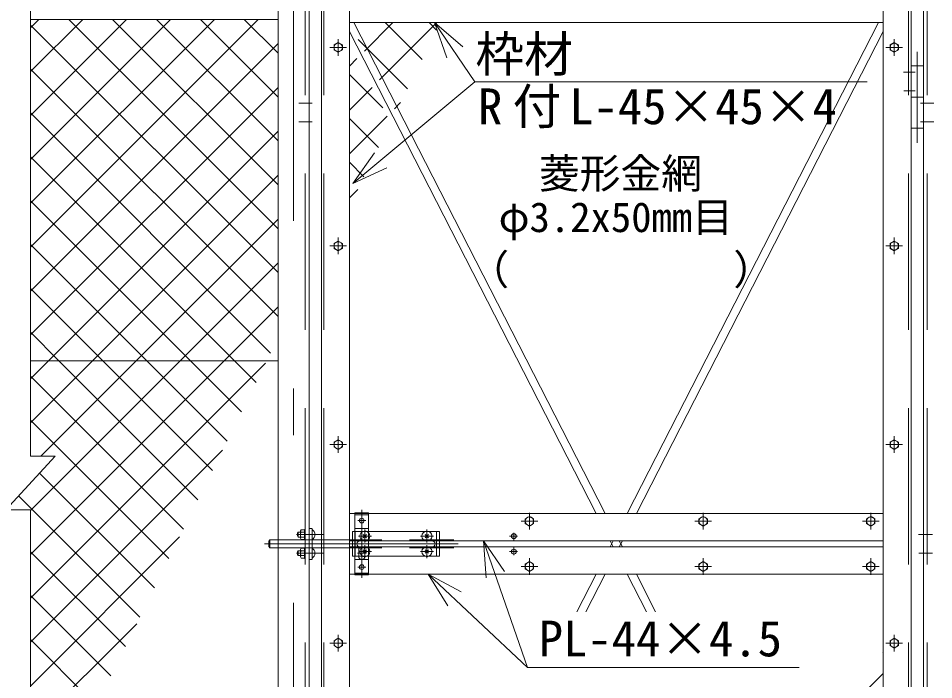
# Model space of a CAD drawing. Units: millimetres, scale not verified. Extents: x -5936 to 5936, y -4198 to 4198.
# Drawn here: x -4850 to -3375, y -532 to 534 of the extents above; entities that cross this region are included whole.
import ezdxf
from ezdxf.enums import TextEntityAlignment as Align

# ---------------------------------------------------------------- set-up
doc = ezdxf.new("R2010")
doc.units = ezdxf.units.MM
doc.header["$LTSCALE"] = 30
for name, pattern in [('DASHED', [7.5, 6, -1.5]), ('USER2', [12.6, 8.4, -4.2]), ('USER3', [50.5, 30, -9, 2.5, -9]), ('USER4', [50.8, 31.75, -6.35, 6.35, -6.35])]:
    doc.linetypes.add(name, pattern=pattern)
for name, color, linetype, lineweight in [('0-0_22', 7, 'Continuous', 9), ('0-3_27', 3, 'Continuous', 9), ('0-5_D-STR1', 1, 'Continuous', 9), ('0-7_D-STR-TXT', 7, 'Continuous', 9), ('0-8_31', 7, 'Continuous', 9), ('0-E_1', 7, 'Continuous', 9)]:
    doc.layers.add(name, color=color, linetype=linetype, lineweight=lineweight)
doc.styles.add('ＭＳ ゴシック', font='')
doc.styles.get('ＭＳ ゴシック').set_extended_font_data('MS Gothic')

# ---------------------------------------------------------------- blocks, each defined once
blk = doc.blocks.new('G73')
at = {"layer": '0-0_22'}
for p, q in [((49025.2, 109238.8), (49045.5, 109259.1)), ((50092.4, 107142.8), (49025.2, 108210))]:
    blk.add_line(p, q, dxfattribs=at)
blk = doc.blocks.new('G77')
at = {"layer": '0-E_1'}
for q in [(60800.7, 113130.6), (59920.1, 112826.3), (61909.8, 108493.8)]:
    blk.add_line((59792.7, 114621.8), q, dxfattribs=at)
blk = doc.blocks.new('G78')
at = {"layer": '0-E_1'}
for q in [(58700, 112150.4), (58061.8, 111471.5), (61909.8, 108493.8)]:
    blk.add_line((57114.1, 113001.8), q, dxfattribs=at)
blk = doc.blocks.new('G79')
at = {"layer": '0-E_1'}
for q in [(54336.3, 138494.8), (53565.4, 137971.6), (54922.3, 136801.8)]:
    blk.add_line((52974.5, 139671.8), q, dxfattribs=at)
blk = doc.blocks.new('G80')
at = {"layer": '0-E_1'}
for q in [(54922.3, 136801.8), (50064, 133366.8), (50659.9, 132650.4)]:
    blk.add_line((49025.2, 131896.8), q, dxfattribs=at)

msp = doc.modelspace()

# ---------------------------------------------------------------- linework, layer by layer
at = {"layer": '0-0_22'}
for p, q in [((-4830.62, 165.39), (-4463.68, 532.32)), ((-4830.62, 236.1), (-4534.4, 532.32)), ((-4830.62, 306.81), (-4605.11, 532.32)), ((-4830.62, 377.52), (-4675.82, 532.32)), ((-4830.62, 448.23), (-4746.53, 532.32)), ((-4830.62, 518.94), (-4817.24, 532.32)), ((-4431.8, 195.04), (-4769.08, 532.32)), ((-4431.8, 265.75), (-4698.37, 532.32)), ((-4431.8, 336.46), (-4627.66, 532.32)), ((-4431.8, 407.17), (-4556.95, 532.32)), ((-4431.8, 477.88), (-4486.24, 532.32)), ((-4431.8, 124.33), (-4830.62, 523.14)), ((-4292.69, 481.18), (-4246.55, 527.32)), ((-4268.42, 434.74), (-4175.84, 527.32)), ((-4199.72, 467.93), (-4259.1, 527.32)), ((-4176.32, 515.24), (-4188.39, 527.32)), ((-4830.62, 94.67), (-4431.8, 493.49)), ((-4223.12, 420.62), (-4302.55, 500.05)), ((-4316.8, 457.07), (-4304.55, 469.32)), ((-4431.8, 53.62), (-4830.62, 452.43)), ((-4262.95, 389.74), (-4316.8, 443.59)), ((-4830.62, 23.96), (-4431.8, 422.78)), ((-4316.8, 386.36), (-4280.27, 422.88)), ((-4244.15, 388.3), (-4234.19, 398.26)), ((-4443.75, -5.15), (-4830.62, 381.72)), ((-4316.8, 315.64), (-4256, 376.44)), ((-4269.93, 326.01), (-4316.8, 372.88)), ((-4801.55, -17.68), (-4431.8, 352.07)), ((-4293.33, 278.7), (-4316.8, 302.17)), ((-4730.84, -17.68), (-4431.8, 281.36)), ((-4316.8, 244.93), (-4303.41, 258.33)), ((-4316.73, 231.39), (-4316.8, 231.46)), ((-4660.13, -17.68), (-4431.8, 210.64)), ((-4589.42, -17.68), (-4431.8, 139.93)), ((-4830.62, -258.88), (-4589.42, -17.68)), ((-4830.62, -117.46), (-4730.84, -17.68)), ((-4830.62, -46.75), (-4801.55, -17.68)), ((-4830.62, -400.3), (-4451.86, -21.54)), ((-4813.99, -171.54), (-4660.13, -17.68)), ((-4584.16, -289), (-4830.62, -42.54)), ((-4607.56, -336.31), (-4830.62, -113.25)), ((-4830.62, -471.01), (-4521.08, -161.47)), ((-4630.97, -383.61), (-4815.86, -198.72)), ((-4654.37, -430.92), (-4849.9, -235.39)), ((-4830.62, -541.72), (-4590.3, -301.41)), ((-4677.77, -478.23), (-4830.62, -325.39)), ((-4701.17, -525.54), (-4830.62, -396.1)), ((-4724.58, -572.85), (-4830.62, -466.81))]:
    msp.add_line(p, q, dxfattribs=at)
at = {"layer": '0-0_22', "color": 3}
for p, q in [((-4402.03, -297.68), (-4359.24, -297.68)), ((-4402.03, -327.68), (-4359.24, -327.68))]:
    msp.add_line(p, q, dxfattribs=at)
at = {"layer": '0-0_22'}
for points in [[(-4467.15, -52.46), (-4501.92, -17.68), (-4830.62, 311.01)], [(-4490.55, -99.76), (-4572.63, -17.68), (-4830.62, 240.3)], [(-4513.95, -147.07), (-4643.34, -17.68), (-4830.62, 169.59)], [(-4537.36, -194.38), (-4714.05, -17.68), (-4830.62, 98.88)], [(-4830.62, -329.59), (-4518.71, -17.68), (-4431.8, 69.22)], [(-4560.76, -241.69), (-4784.77, -17.68), (-4830.62, 28.17)], [(-4830.62, -612.43), (-4825.87, -607.68), (-4659.52, -441.34)]]:
    msp.add_lwpolyline(points, dxfattribs=at)
at = {"layer": '0-3_27', "linetype": 'USER3'}
msp.add_line((-3401.8, 480.14), (-3401.8, 333.71), dxfattribs=at)
at = {"layer": '0-3_27'}
for p, q in [((-3391.8, 457.32), (-3411.8, 457.32)), ((-3391.8, 407.32), (-3411.8, 407.32)), ((-3391.8, 357.32), (-3411.8, 357.32)), ((-4285.8, -262.68), (-4307.8, -262.68)), ((-4307.8, -262.68), (-4307.8, -362.68)), ((-4296.8, -367.63), (-4296.8, -257.74)), ((-4285.8, -262.68), (-4285.8, -362.68)), ((-4285.8, -265.68), (-4307.8, -265.68)), ((-4290.18, -275.18), (-4303.43, -275.18)), ((-4381.8, -287.68), (-4377.3, -287.68)), ((-4381.8, -287.68), (-4381.8, -337.68)), ((-4377.01, -287.68), (-4377.01, -337.68)), ((-4285.8, -287.68), (-4307.8, -287.68)), ((-4307.3, -292.68), (-4307.3, -332.68)), ((-4307.3, -292.68), (-4307.3, -332.68)), ((-4291.8, -310.58), (-4291.8, -289.79)), ((-4191.8, -310.58), (-4191.8, -289.79)), ((-4446.78, -308.18), (-4444.78, -306.18)), ((-4446.78, -308.18), (-4446.78, -317.18)), ((-4444.78, -319.18), (-4444.78, -306.18)), ((-4302.2, -300.18), (-4281.41, -300.18)), ((-4294.45, -302.84), (-4289.15, -297.53)), ((-4289.15, -302.84), (-4294.45, -297.53)), ((-4181.41, -300.18), (-4202.19, -300.18)), ((-4194.45, -302.84), (-4189.15, -297.53)), ((-4189.15, -302.84), (-4194.45, -297.53)), ((-4446.78, -317.18), (-4444.78, -319.18)), ((-4301.8, -332.68), (-4301.8, -322.68)), ((-4294.45, -327.84), (-4289.15, -322.53)), ((-4289.15, -327.84), (-4294.45, -322.53)), ((-4291.8, -314.79), (-4291.8, -335.58)), ((-4291.8, -332.68), (-4291.8, -322.68)), ((-4194.45, -322.53), (-4189.15, -327.84)), ((-4189.15, -322.53), (-4194.45, -327.84)), ((-4191.8, -314.79), (-4191.8, -335.58)), ((-4381.8, -337.68), (-4377.3, -337.68)), ((-4307.8, -337.68), (-4285.8, -337.68)), ((-4290.07, -327.68), (-4303.54, -327.68)), ((-4302.2, -325.18), (-4281.41, -325.18)), ((-4181.41, -325.18), (-4202.19, -325.18)), ((-4290.18, -350.18), (-4303.43, -350.18)), ((-4285.8, -359.68), (-4307.8, -359.68)), ((-4307.8, -362.68), (-4285.8, -362.68))]:
    msp.add_line(p, q, dxfattribs=at)
at = {"layer": '0-3_27', "linetype": 'DASHED'}
for p, q in [((-4171.8, -292.68), (-4311.8, -292.68)), ((-4311.8, -332.68), (-4311.8, -292.68)), ((-4176.3, -292.68), (-4176.3, -332.68)), ((-4171.8, -332.68), (-4171.8, -292.68)), ((-4444.78, -306.18), (-4148.78, -306.18)), ((-4444.78, -319.18), (-4148.78, -319.18)), ((-4171.8, -332.68), (-4311.8, -332.68))]:
    msp.add_line(p, q, dxfattribs=at)
at = {"layer": '0-3_27', "linetype": 'USER4'}
msp.add_line((-4453.36, -312.68), (-4141.46, -312.68), dxfattribs=at)
at = {"layer": '0-3_27'}
for centre, radius in [((-4296.8, -275.18), 3.75), ((-4191.8, -300.18), 8.14), ((-4191.8, -325.18), 8.14), ((-4296.8, -350.18), 3.75)]:
    msp.add_circle(centre, radius, dxfattribs=at)
for centre, radius, start, end in [((-4291.8, -300.18), 8.14, 42.48082, 317.51915), ((-4291.8, -300.18), 8.14, 317.51915, 42.48082), ((-4299.8, -312.68), 5, 90.00001, 269.99932), ((-4183.8, -312.68), 5, 270.00071, 90.00002), ((-4296.8, -322.68), 5, 0.00035, 180.00001), ((-4291.8, -325.18), 8.14, 42.4809, 317.51907), ((-4291.8, -325.18), 8.14, 317.51907, 42.4809), ((-4296.8, -332.68), 5, 180.00002, 0.00001)]:
    msp.add_arc(centre, radius, start, end, dxfattribs=at)
at = {"layer": '0-5_D-STR1', "linetype": 'USER3'}
for p, q in [((-4406.8, 1107.56), (-4406.8, -1584.93)), ((-4348.23, 487.32), (-4321.35, 487.32)), ((-4348.23, 487.32), (-4321.35, 487.32)), ((-4334.8, 500.75), (-4334.8, 473.87)), ((-4334.8, 500.75), (-4334.8, 473.87)), ((-3425.37, 487.32), (-3452.25, 487.32)), ((-3425.37, 487.32), (-3452.25, 487.32)), ((-3438.8, 500.75), (-3438.8, 473.87)), ((-3438.8, 500.75), (-3438.8, 473.87)), ((-4334.8, 180.75), (-4334.8, 153.87)), ((-4334.8, 180.75), (-4334.8, 153.87)), ((-3438.8, 180.75), (-3438.8, 153.87)), ((-3438.8, 180.75), (-3438.8, 153.87)), ((-4348.23, 167.32), (-4321.35, 167.32)), ((-4348.23, 167.32), (-4321.35, 167.32)), ((-3425.37, 167.32), (-3452.25, 167.32)), ((-3425.37, 167.32), (-3452.25, 167.32)), ((-4334.8, -139.25), (-4334.8, -166.13)), ((-4334.8, -139.25), (-4334.8, -166.13)), ((-3438.8, -139.25), (-3438.8, -166.13)), ((-3438.8, -139.25), (-3438.8, -166.13)), ((-4348.23, -152.68), (-4321.35, -152.68)), ((-4348.23, -152.68), (-4321.35, -152.68)), ((-3425.37, -152.68), (-3452.25, -152.68)), ((-3425.37, -152.68), (-3452.25, -152.68)), ((-4026.8, -262.75), (-4026.8, -289.63)), ((-4026.8, -262.75), (-4026.8, -289.63)), ((-3746.8, -262.75), (-3746.8, -289.63)), ((-3746.8, -262.75), (-3746.8, -289.63)), ((-3476.8, -262.75), (-3476.8, -289.63)), ((-3476.8, -262.75), (-3476.8, -289.63)), ((-4013.37, -276.18), (-4040.25, -276.18)), ((-4013.37, -276.18), (-4040.25, -276.18)), ((-3733.37, -276.18), (-3760.25, -276.18)), ((-3733.37, -276.18), (-3760.25, -276.18)), ((-3463.37, -276.18), (-3490.25, -276.18)), ((-3463.37, -276.18), (-3490.25, -276.18)), ((-4051.8, -294.73), (-4051.8, -306.65)), ((-4045.74, -300.18), (-4058.68, -300.18)), ((-4051.8, -330.64), (-4051.8, -318.71)), ((-4045.74, -325.18), (-4058.68, -325.18)), ((-4026.8, -335.75), (-4026.8, -362.63)), ((-4026.8, -335.75), (-4026.8, -362.63)), ((-3746.8, -335.75), (-3746.8, -362.63)), ((-3746.8, -335.75), (-3746.8, -362.63)), ((-3476.8, -335.75), (-3476.8, -362.63)), ((-3476.8, -335.75), (-3476.8, -362.63)), ((-4013.37, -349.18), (-4040.25, -349.18)), ((-4013.37, -349.18), (-4040.25, -349.18)), ((-3733.37, -349.18), (-3760.25, -349.18)), ((-3733.37, -349.18), (-3760.25, -349.18)), ((-3463.37, -349.18), (-3490.25, -349.18)), ((-3463.37, -349.18), (-3490.25, -349.18)), ((-4334.8, -459.25), (-4334.8, -486.13)), ((-4334.8, -459.25), (-4334.8, -486.13)), ((-3438.8, -459.25), (-3438.8, -486.13)), ((-3438.8, -459.25), (-3438.8, -486.13)), ((-4348.23, -472.68), (-4321.35, -472.68)), ((-4348.23, -472.68), (-4321.35, -472.68)), ((-3425.37, -472.68), (-3452.25, -472.68)), ((-3425.37, -472.68), (-3452.25, -472.68))]:
    msp.add_line(p, q, dxfattribs=at)
at = {"layer": '0-5_D-STR1'}
for p, q in [((-4830.62, 1058.67), (-4830.62, -171.54)), ((-4431.8, 1040.15), (-4431.8, -1527.68)), ((-4381.8, 1040.15), (-4381.8, -1527.68)), ((-4361.8, 1040.15), (-4361.8, -1197.68)), ((-4316.8, 1040.15), (-4316.8, -1152.68)), ((-3456.8, 1040.15), (-3456.8, -1152.68)), ((-3411.8, 1040.15), (-3411.8, -1197.68)), ((-3391.8, 1040.15), (-3391.8, -1527.68)), ((-4431.8, 532.32), (-4830.62, 532.32)), ((-3456.8, 527.32), (-4316.8, 527.32)), ((-3904.58, -263.68), (-4309.5, 527.32)), ((-3464.1, 527.32), (-3869.02, -263.68)), ((-3919.19, -263.68), (-4316.8, 513.05)), ((-3456.8, 513.05), (-3854.42, -263.68)), ((-3405.06, 447.32), (-3423.92, 447.32)), ((-3405.06, 417.32), (-3423.55, 417.32)), ((-4398.26, 397.32), (-4376.81, 397.32)), ((-3375.35, 397.32), (-3396.79, 397.32)), ((-4398.26, 367.32), (-4376.81, 367.32)), ((-3375.35, 367.32), (-3396.79, 367.32)), ((-4431.8, -17.68), (-4830.62, -17.68)), ((-4790.62, -171.54), (-4870.62, -257.7)), ((-4830.62, -171.54), (-4790.62, -171.54)), ((-4830.62, -257.7), (-4870.62, -257.7)), ((-4830.62, -257.7), (-4830.62, -1293.37)), ((-3456.8, -263.68), (-4316.8, -263.68)), ((-3456.8, -307.68), (-4316.8, -307.68)), ((-3891.55, -307.68), (-3896.66, -317.68)), ((-3891.55, -317.68), (-3896.66, -307.68)), ((-3876.94, -307.68), (-3882.06, -317.68)), ((-3876.94, -317.68), (-3882.06, -307.68)), ((-3399.92, -297.68), (-3377.24, -297.68)), ((-3456.8, -317.68), (-4316.8, -317.68)), ((-3399.18, -327.68), (-3377.49, -327.68)), ((-3456.8, -361.68), (-4316.8, -361.68)), ((-3919.19, -361.68), (-3950.19, -422.25)), ((-3904.58, -361.68), (-3935.59, -422.25)), ((-3838.02, -422.25), (-3869.02, -361.68)), ((-3823.41, -422.25), (-3854.42, -361.68))]:
    msp.add_line(p, q, dxfattribs=at)
at = {"layer": '0-5_D-STR1', "linetype": 'USER2'}
for p, q in [((-4387.8, 1040.15), (-4387.8, -1527.68)), ((-4357.8, 1040.15), (-4357.8, -1193.68)), ((-3415.8, 1040.15), (-3415.8, -1193.68)), ((-3385.8, 1040.15), (-3385.8, -1527.68))]:
    msp.add_line(p, q, dxfattribs=at)
at = {"layer": '0-5_D-STR1'}
for points in [[(-4334.8, 479.48), (-4328.01, 483.4), (-4328.01, 491.24), (-4334.8, 495.16), (-4341.59, 491.24), (-4341.59, 483.4)], [(-4334.8, 479.48), (-4328.01, 483.4), (-4328.01, 491.24), (-4334.8, 495.16), (-4341.59, 491.24), (-4341.59, 483.4)], [(-3438.8, 479.48), (-3445.59, 483.4), (-3445.59, 491.24), (-3438.8, 495.16), (-3432.01, 491.24), (-3432.01, 483.4)], [(-3438.8, 479.48), (-3445.59, 483.4), (-3445.59, 491.24), (-3438.8, 495.16), (-3432.01, 491.24), (-3432.01, 483.4)], [(-4334.8, 159.48), (-4328.01, 163.4), (-4328.01, 171.24), (-4334.8, 175.16), (-4341.59, 171.24), (-4341.59, 163.4)], [(-4334.8, 159.48), (-4328.01, 163.4), (-4328.01, 171.24), (-4334.8, 175.16), (-4341.59, 171.24), (-4341.59, 163.4)], [(-3438.8, 159.48), (-3445.59, 163.4), (-3445.59, 171.24), (-3438.8, 175.16), (-3432.01, 171.24), (-3432.01, 163.4)], [(-3438.8, 159.48), (-3445.59, 163.4), (-3445.59, 171.24), (-3438.8, 175.16), (-3432.01, 171.24), (-3432.01, 163.4)], [(-4334.8, -160.52), (-4328.01, -156.6), (-4328.01, -148.76), (-4334.8, -144.84), (-4341.59, -148.76), (-4341.59, -156.6)], [(-4334.8, -160.52), (-4328.01, -156.6), (-4328.01, -148.76), (-4334.8, -144.84), (-4341.59, -148.76), (-4341.59, -156.6)], [(-3438.8, -160.52), (-3445.59, -156.6), (-3445.59, -148.76), (-3438.8, -144.84), (-3432.01, -148.76), (-3432.01, -156.6)], [(-3438.8, -160.52), (-3445.59, -156.6), (-3445.59, -148.76), (-3438.8, -144.84), (-3432.01, -148.76), (-3432.01, -156.6)], [(-4026.8, -284.02), (-4033.59, -280.1), (-4033.59, -272.26), (-4026.8, -268.34), (-4020.01, -272.26), (-4020.01, -280.1)], [(-4026.8, -284.02), (-4033.59, -280.1), (-4033.59, -272.26), (-4026.8, -268.34), (-4020.01, -272.26), (-4020.01, -280.1)], [(-3746.8, -284.02), (-3753.59, -280.1), (-3753.59, -272.26), (-3746.8, -268.34), (-3740.01, -272.26), (-3740.01, -280.1)], [(-3746.8, -284.02), (-3753.59, -280.1), (-3753.59, -272.26), (-3746.8, -268.34), (-3740.01, -272.26), (-3740.01, -280.1)], [(-3476.8, -284.02), (-3483.59, -280.1), (-3483.59, -272.26), (-3476.8, -268.34), (-3470.01, -272.26), (-3470.01, -280.1)], [(-3476.8, -284.02), (-3483.59, -280.1), (-3483.59, -272.26), (-3476.8, -268.34), (-3470.01, -272.26), (-3470.01, -280.1)], [(-4026.8, -357.02), (-4033.59, -353.1), (-4033.59, -345.26), (-4026.8, -341.34), (-4020.01, -345.26), (-4020.01, -353.1)], [(-4026.8, -357.02), (-4033.59, -353.1), (-4033.59, -345.26), (-4026.8, -341.34), (-4020.01, -345.26), (-4020.01, -353.1)], [(-3746.8, -357.02), (-3753.59, -353.1), (-3753.59, -345.26), (-3746.8, -341.34), (-3740.01, -345.26), (-3740.01, -353.1)], [(-3746.8, -357.02), (-3753.59, -353.1), (-3753.59, -345.26), (-3746.8, -341.34), (-3740.01, -345.26), (-3740.01, -353.1)], [(-3476.8, -357.02), (-3483.59, -353.1), (-3483.59, -345.26), (-3476.8, -341.34), (-3470.01, -345.26), (-3470.01, -353.1)], [(-3476.8, -357.02), (-3483.59, -353.1), (-3483.59, -345.26), (-3476.8, -341.34), (-3470.01, -345.26), (-3470.01, -353.1)], [(-4334.8, -480.52), (-4328.01, -476.6), (-4328.01, -468.76), (-4334.8, -464.84), (-4341.59, -468.76), (-4341.59, -476.6)], [(-4334.8, -480.52), (-4328.01, -476.6), (-4328.01, -468.76), (-4334.8, -464.84), (-4341.59, -468.76), (-4341.59, -476.6)], [(-3438.8, -480.52), (-3445.59, -476.6), (-3445.59, -468.76), (-3438.8, -464.84), (-3432.01, -468.76), (-3432.01, -476.6)], [(-3438.8, -480.52), (-3445.59, -476.6), (-3445.59, -468.76), (-3438.8, -464.84), (-3432.01, -468.76), (-3432.01, -476.6)]]:
    msp.add_lwpolyline(points, close=True, dxfattribs=at)
for centre, radius in [((-4334.8, 487.32), 6.8), ((-4334.8, 487.32), 6.8), ((-3438.8, 487.32), 6.8), ((-3438.8, 487.32), 6.8), ((-4334.8, 167.32), 6.8), ((-4334.8, 167.32), 6.8), ((-3438.8, 167.32), 6.8), ((-3438.8, 167.32), 6.8), ((-4334.8, -152.68), 6.8), ((-4334.8, -152.68), 6.8), ((-3438.8, -152.68), 6.8), ((-3438.8, -152.68), 6.8), ((-4026.8, -276.18), 6.8), ((-4026.8, -276.18), 6.8), ((-3746.8, -276.18), 6.8), ((-3746.8, -276.18), 6.8), ((-3476.8, -276.18), 6.8), ((-3476.8, -276.18), 6.8), ((-4051.8, -300.18), 4), ((-4051.8, -325.18), 4), ((-4026.8, -349.18), 6.8), ((-4026.8, -349.18), 6.8), ((-3746.8, -349.18), 6.8), ((-3746.8, -349.18), 6.8), ((-3476.8, -349.18), 6.8), ((-3476.8, -349.18), 6.8), ((-4334.8, -472.68), 6.8), ((-4334.8, -472.68), 6.8), ((-3438.8, -472.68), 6.8), ((-3438.8, -472.68), 6.8)]:
    msp.add_circle(centre, radius, dxfattribs=at)
at = {"layer": '0-7_D-STR-TXT'}
for p, q in [((-3482.73, 431.65), (-4114.53, 431.65)), ((-4029.9, -511.95), (-3592.27, -511.95))]:
    msp.add_line(p, q, dxfattribs=at)
at = {"layer": '0-8_31', "color": 3}
for p, q in [((-4395.8, -293.68), (-4399.5, -293.68)), ((-4399.5, -301.68), (-4399.5, -293.68)), ((-4395.8, -291.8), (-4394.67, -289.84)), ((-4395.8, -303.56), (-4395.8, -291.8)), ((-4394.67, -289.84), (-4389.4, -289.84)), ((-4394.67, -293.68), (-4389.4, -293.68)), ((-4395.8, -301.68), (-4399.5, -301.68)), ((-4395.8, -303.56), (-4394.67, -305.52)), ((-4394.67, -301.68), (-4389.4, -301.68)), ((-4394.67, -305.52), (-4389.4, -305.52)), ((-4389.4, -306.08), (-4387.8, -306.08)), ((-4395.8, -323.68), (-4399.5, -323.68)), ((-4399.5, -323.68), (-4399.5, -331.68)), ((-4395.8, -321.8), (-4395.8, -333.56)), ((-4394.67, -323.68), (-4389.4, -323.68)), ((-4389.4, -319.28), (-4387.8, -319.28)), ((-4389.4, -319.28), (-4389.4, -336.08)), ((-4395.8, -331.68), (-4399.5, -331.68)), ((-4394.67, -331.68), (-4389.4, -331.68)), ((-4389.4, -336.08), (-4387.8, -336.08))]:
    msp.add_line(p, q, dxfattribs=at)
for points in [[(-4389.4, -306.08), (-4389.4, -289.28), (-4387.8, -289.28)], [(-4395.8, -321.8), (-4394.67, -319.84), (-4389.4, -319.84)], [(-4395.8, -333.56), (-4394.67, -335.52), (-4389.4, -335.52)]]:
    msp.add_lwpolyline(points, dxfattribs=at)
for centre, radius, start, end in [((-4392.57, -297.68), 8, 150, 210), ((-4388.17, -297.68), 7.63, 148.40741, 211.59259), ((-4393.84, -291.91), 1.96, 177.032, 245.05701), ((-4381.75, -297.68), 9.41, 300.21596, 59.78404), ((-4393.84, -303.46), 1.96, 114.94299, 182.968), ((-4392.57, -327.68), 8, 150, 210), ((-4388.17, -327.68), 7.63, 148.40741, 211.59259), ((-4393.84, -321.91), 1.96, 177.032, 245.05701), ((-4381.75, -327.68), 9.41, 300.21596, 59.78404), ((-4393.84, -333.46), 1.96, 114.94299, 182.968)]:
    msp.add_arc(centre, radius, start, end, dxfattribs=at)

# ---------------------------------------------------------------- block references
at = {"layer": '0-5_D-STR1', "xscale": -0.03333333, "yscale": 0.03333333}
msp.add_blockref('G73', (-1822.63, -4128.41), dxfattribs=at)
at = {"layer": '0-7_D-STR-TXT', "xscale": 0.03333333, "yscale": 0.03333333}
for name, p in [('G79', (-5945.28, -4128.41)), ('G80', (-5945.28, -4128.41)), ('G77', (-6093.56, -4128.41)), ('G78', (-6093.56, -4128.41))]:
    msp.add_blockref(name, p, dxfattribs=at)

# ---------------------------------------------------------------- texts
at = {"layer": '0-7_D-STR-TXT', "style": 'ＭＳ ゴシック'}
for s, height, p in [('枠材', 57.62, (-4113.8, 430.5)), ('  付', 57.62, (-4132.2, 346.2)), ('R', 57.62, (-4109.68, 346.2)), ('L-45×45×4', 57.62, (-3962.59, 346.2)), ('菱形金網', 48.17, (-4011.38, 245.68)), ('φ3.2x50mm目', 48.17, (-4076.35, 175.25)), ('（\u3000\u3000   \u3000\u3000）', 48.17, (-4125.08, 90.78)), ('PL-44×4.5', 57.62, (-4011.79, -511.26))]:
    msp.add_text(s, height=height, dxfattribs=at).set_placement(p, align=Align.BOTTOM_LEFT)

doc.saveas('drawing.dxf')
